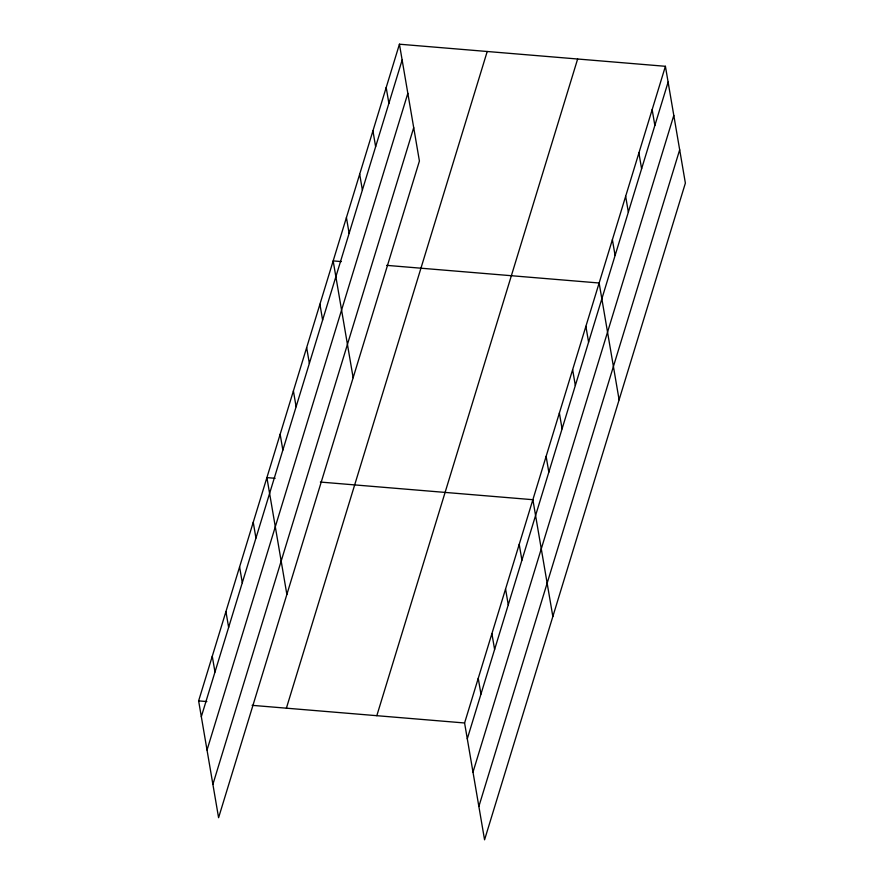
<?xml version="1.0" encoding="UTF-8"?>
<svg xmlns="http://www.w3.org/2000/svg" width="884" height="884" viewBox="0 0 884 884"><rect width="100%" height="100%" fill="white"/><g stroke="black" fill="none" stroke-linecap="round" stroke-linejoin="round"><path stroke-width="1.33" d="M399.435 44.2L419.414 161.021L218.591 817.7L198.624 700.879L399.435 44.2L665.409 66.3L685.376 183.121L484.565 839.8L464.586 722.979L665.409 66.3M201.32 716.692L402.143 60.013M207.022 750.03L407.844 93.339M212.889 784.373L413.712 127.683M286.394 708.172L487.217 51.493M376.816 715.686L577.639 59.007M467.293 738.792L668.116 82.102M472.995 772.119L673.807 115.439M478.863 806.462L679.686 149.783M341.401 261.587L333.169 260.902L353.136 377.722M386.651 265.355L599.142 283.002L619.109 399.822M275.123 478.299L266.902 477.614L286.869 594.435M320.384 482.056L532.875 499.703L552.843 616.524M198.624 700.879L206.845 701.564M252.106 705.333L464.586 722.979M652.16 109.638L654.856 125.44M638.9 152.976L641.607 168.789M625.651 196.314L628.347 212.127M612.391 239.663L615.098 255.465M585.882 326.34L588.589 342.152M572.633 369.689L575.329 385.49M559.373 413.027L562.08 428.828M546.124 456.365L548.831 472.178M519.217 544.367L521.914 560.169M505.56 589.02L508.256 604.822M491.902 633.673L494.609 649.475M386.186 87.538L388.894 103.351M478.244 678.326L480.951 694.128M372.938 130.887L375.634 146.689M359.678 174.225L362.385 190.027M346.429 217.563L349.125 233.376M319.92 304.251L322.616 320.052M306.66 347.589L309.367 363.39M293.411 390.927L296.107 406.739M280.151 434.276L282.858 450.078M253.244 522.267L255.94 538.069M239.586 566.92L242.293 582.733M225.928 611.573L228.636 627.386M212.27 656.226L214.978 672.039"/></g></svg>
